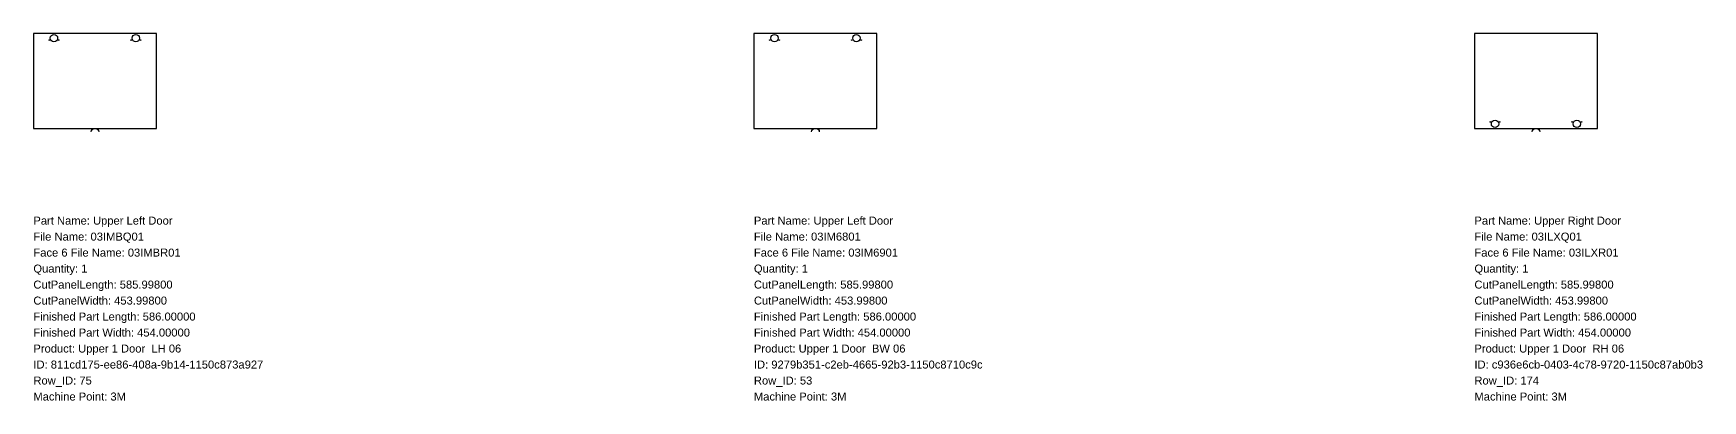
# Model space of a CAD drawing. Header units: inches. Extents: x 0 to 77089, y -1296 to 609.
# Drawn here: x 69141 to 77089, y -1296 to 454 of the extents above; entities that cross this region are included whole.
import ezdxf

# ---------------------------------------------------------------- set-up
doc = ezdxf.new("R2010")
doc.units = ezdxf.units.IN
doc.header["$MEASUREMENT"] = 0
for name, color, linetype in [('BORDER_Z19P0RT1001', 7, 'Continuous'), ('NESTTEXT', 1, 'Continuous'), ('VBORE_Z2P0', 3, 'Continuous')]:
    doc.layers.add(name, color=color, linetype=linetype)
doc.styles.get("Standard").update_dxf_attribs({"font": 'arial.ttf'})

msp = doc.modelspace()

# ---------------------------------------------------------------- linework, layer by layer
at = {"layer": 'BORDER_Z19P0RT1001', "color": 2}
for points in [[(69416, -15, -0.41421356), (69431, 0), (69727.174, 0), (69727.174, 453.998), (69141.176, 453.998), (69141.176, 0), (69437.35, 0, -0.41421356), (69452.35, -15)], [(72846.798, -15, -0.41421356), (72861.798, 0), (73157.972, 0), (73157.972, 453.998), (72571.974, 453.998), (72571.974, 0), (72868.148, 0, -0.41421356), (72883.148, -15)], [(76277.596, -15, -0.41421356), (76292.596, 0), (76588.77, 0), (76588.77, 453.998), (76002.772, 453.998), (76002.772, 0), (76298.946, 0, -0.41421356), (76313.946, -15)]]:
    msp.add_lwpolyline(points, format="xyb", dxfattribs=at)
at = {"layer": 'VBORE_Z2P0', "color": 3}
for centre, radius in [((69216.674, 421.998), 1.5), ((69239.174, 431.498), 17.5), ((69261.674, 421.998), 1.5), ((69606.674, 421.998), 1.5), ((69629.174, 431.498), 17.5), ((69651.674, 421.998), 1.5), ((72647.472, 421.998), 1.5), ((72669.972, 431.498), 17.5), ((72692.472, 421.998), 1.5), ((73037.472, 421.998), 1.5), ((73059.972, 431.498), 17.5), ((73082.472, 421.998), 1.5), ((76078.27, 31.998), 1.5), ((76100.77, 22.498), 17.5), ((76123.27, 31.998), 1.5), ((76468.27, 31.998), 1.5), ((76490.77, 22.498), 17.5), ((76513.27, 31.998), 1.5)]:
    msp.add_circle(centre, radius, dxfattribs=at)

# ---------------------------------------------------------------- texts
at = {"layer": 'NESTTEXT', "color": 1}
for s, p in [('Part Name: Upper Left Door', (69141.176, -457.2)), ('Part Name: Upper Left Door', (72571.974, -457.2)), ('Part Name: Upper Right Door', (76002.772, -457.2)), ('File Name: 03IMBQ01', (69141.176, -533.4)), ('File Name: 03IM6801', (72571.974, -533.4)), ('File Name: 03ILXQ01', (76002.772, -533.4)), ('Face 6 File Name: 03IMBR01', (69141.176, -609.6)), ('Face 6 File Name: 03IM6901', (72571.974, -609.6)), ('Face 6 File Name: 03ILXR01', (76002.772, -609.6)), ('Quantity: 1', (69141.176, -685.8)), ('Quantity: 1', (72571.974, -685.8)), ('Quantity: 1', (76002.772, -685.8)), ('CutPanelLength: 585.99800', (69141.176, -762)), ('CutPanelLength: 585.99800', (72571.974, -762)), ('CutPanelLength: 585.99800', (76002.772, -762)), ('CutPanelWidth: 453.99800', (69141.176, -838.2)), ('Finished Part Length: 586.00000', (69141.176, -914.4)), ('CutPanelWidth: 453.99800', (72571.974, -838.2)), ('Finished Part Length: 586.00000', (72571.974, -914.4)), ('CutPanelWidth: 453.99800', (76002.772, -838.2)), ('Finished Part Length: 586.00000', (76002.772, -914.4)), ('Finished Part Width: 454.00000', (69141.176, -990.6)), ('Finished Part Width: 454.00000', (72571.974, -990.6)), ('Finished Part Width: 454.00000', (76002.772, -990.6)), ('Product: Upper 1 Door  LH 06', (69141.176, -1066.8)), ('Product: Upper 1 Door  BW 06', (72571.974, -1066.8)), ('Product: Upper 1 Door  RH 06', (76002.772, -1066.8)), ('ID: 811cd175-ee86-408a-9b14-1150c873a927', (69141.176, -1143)), ('ID: 9279b351-c2eb-4665-92b3-1150c8710c9c', (72571.974, -1143)), ('ID: c936e6cb-0403-4c78-9720-1150c87ab0b3', (76002.772, -1143)), ('Row_ID: 75', (69141.176, -1219.2)), ('Row_ID: 53', (72571.974, -1219.2)), ('Row_ID: 174', (76002.772, -1219.2)), ('Machine Point: 3M', (69141.176, -1295.4)), ('Machine Point: 3M', (72571.974, -1295.4)), ('Machine Point: 3M', (76002.772, -1295.4))]:
    msp.add_text(s, height=38.1, dxfattribs=at).set_placement(p)

doc.saveas('drawing.dxf')
